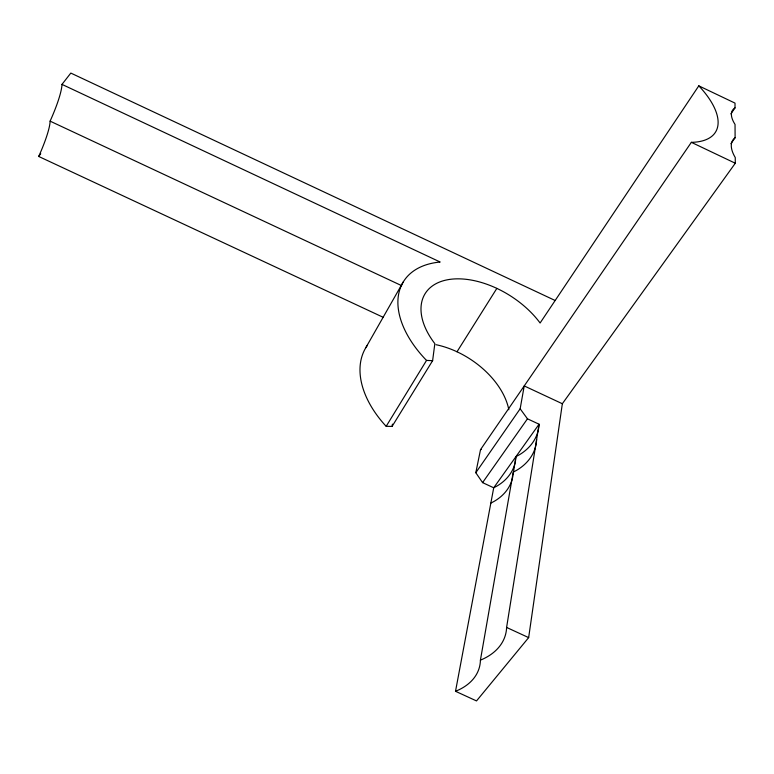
<?xml version="1.0" encoding="UTF-8"?>
<svg xmlns="http://www.w3.org/2000/svg" width="774" height="774" viewBox="0 0 774 774"><rect width="100%" height="100%" fill="white"/><g stroke="black" fill="none" stroke-linecap="round" stroke-linejoin="round"><path stroke-width="1.16" d="M512.998 475.188L515.9 456.689L519.228 454.86A62.955 46.469 13.7 0 0 538.743 427.567L539.062 424.22L527.462 418.811L520.157 408.788L524.221 385.926L562.34 403.738L528.652 637.612L476.513 700.925L455.518 691.288L493.715 487.794L539.062 424.22L506.602 627.433A73.598 48.143 15.3 0 1 480.412 660.164A71.682 45.821 16 0 1 455.518 691.288M515.9 456.689L515.619 459.911A61.543 44.553 14.6 0 1 515.261 462.02M536.643 439.593L536.314 442.96A63.758 46.663 13.9 0 1 516.606 470.311L513.239 472.13L480.412 660.164M367.427 345.243A94.331 60.208 33.2 0 0 384.784 424.82L386.178 426.31L392.079 426.426L432.618 360.674L434.843 343.646A73.133 43.644 32.5 0 1 434.378 284.619A73.133 43.644 32.5 0 1 511.827 296.771L514.681 298.706A73.133 43.644 32.5 0 1 538.965 321.5L540.097 323.019L698.796 85.846L735.019 103.116L735.019 107.915A37.684 15.799 32.4 0 0 735.039 124.43L735.106 137.753A46.653 20.105 33 0 0 735.252 157.538L735.3 163.237L562.34 403.738M392.079 426.426L392.437 424.123M515.029 463.065A61.543 44.553 14.6 0 1 496.937 486.053L493.715 487.794L482.589 482.618L475.807 472.721L480.528 449.617L691.356 142.329L692.333 142.319A84.376 37.075 30.6 0 0 699.744 86.852L698.796 85.846M365.821 347.7L403.235 281.968M386.178 426.31L426.542 360.413L432.618 360.674M457.008 351.773L496.85 288.392M475.807 472.721L520.157 408.788M730.879 113.865L735.019 107.915M482.589 482.618L527.462 418.811M730.908 143.674L735.106 137.753M383.188 317.301L38.7 156.454L40.732 153.736M38.7 156.454A44.766 7.479 -64.6 0 0 50.107 121.141A45.666 7.788 -64.8 0 0 61.988 84.385L70.821 73.075L555.084 300.467M490.871 503.11L494.131 501.368A62.297 44.708 14.7 0 0 512.833 476.252M480.528 449.617L481.428 449.471M506.602 627.433L528.652 637.612M61.988 84.385L440.174 262.028A98.288 58.689 32.5 0 0 425.071 358.904L426.542 360.413M50.107 121.141L401.648 285.654M691.356 142.329L735.3 163.237M436.033 344.701A70.202 44.776 33.2 0 1 508.828 409.756"/></g></svg>
